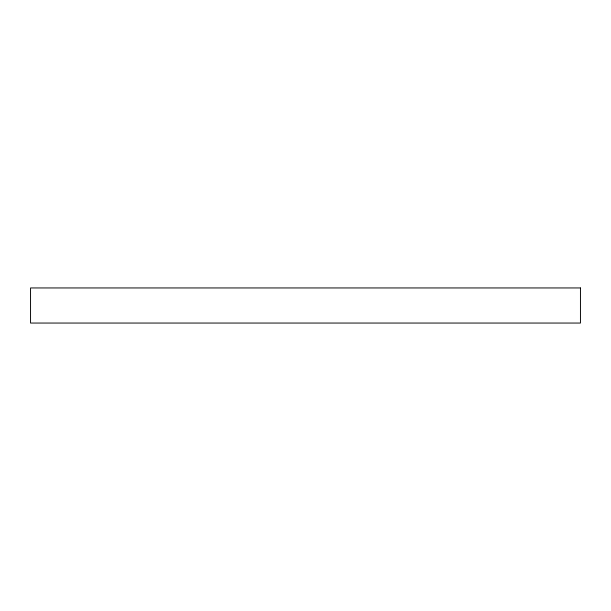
<?xml version="1.0" encoding="UTF-8"?>
<svg xmlns="http://www.w3.org/2000/svg" width="611" height="611" viewBox="0 0 611 611"><rect width="100%" height="100%" fill="white"/><g stroke="black" fill="none" stroke-linecap="round" stroke-linejoin="round"><path stroke-width="0.92" d="M580.45 287.949L30.55 287.949L30.55 323.051L580.45 323.051L580.45 287.949"/></g></svg>
